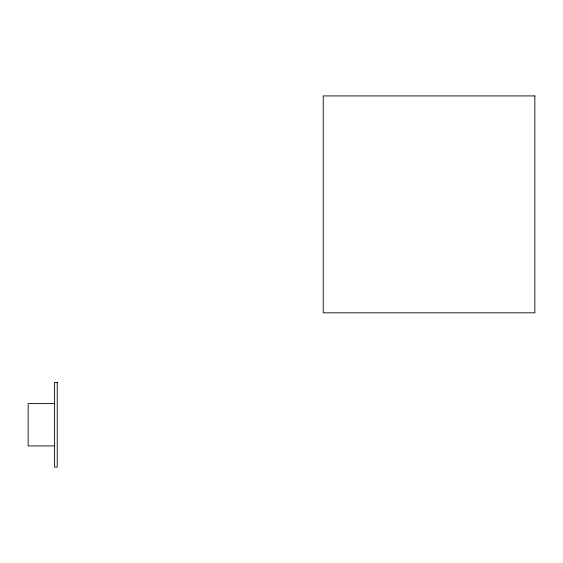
<?xml version="1.0" encoding="UTF-8"?>
<svg xmlns="http://www.w3.org/2000/svg" width="563" height="563" viewBox="0 0 563 563"><rect width="100%" height="100%" fill="white"/><g stroke="black" fill="none" stroke-linecap="round" stroke-linejoin="round"><path stroke-width="0.84" d="M54.604 403.601L28.15 403.601L28.15 445.924L54.604 445.924M534.85 95.914L323.239 95.914L323.239 312.817L534.85 312.817L534.85 95.914M57.243 382.439L54.604 382.439L54.604 467.086L57.243 467.086L57.243 382.439"/></g></svg>
